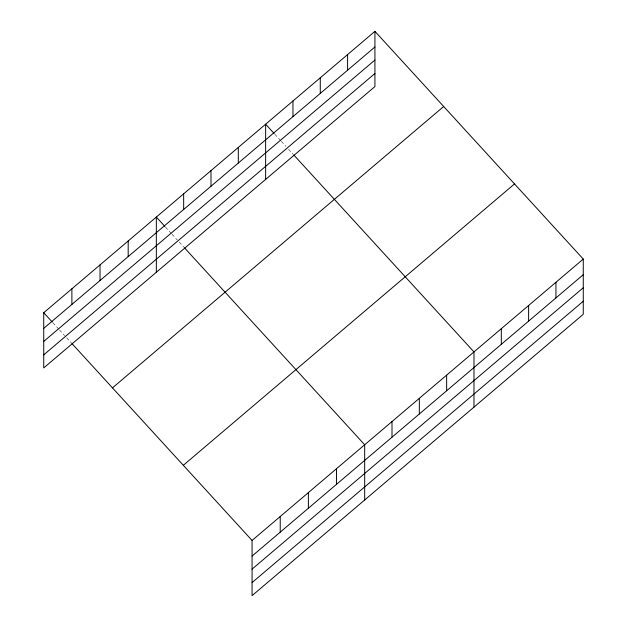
<?xml version="1.0" encoding="UTF-8"?>
<svg xmlns="http://www.w3.org/2000/svg" width="627" height="627" viewBox="0 0 627 627"><rect width="100%" height="100%" fill="white"/><g stroke="black" fill="none" stroke-linecap="round" stroke-linejoin="round"><path stroke-width="0.47" stroke-dasharray="3.13 2.35" d="M274.798 134.225L280.692 140.66M281.351 141.381L285.928 146.389M288.553 149.25L293.13 154.266M165.504 227.076L171.398 233.518M172.049 234.232L177.292 239.961M179.251 242.1L183.836 247.116M52.895 322.74L58.789 329.183M59.447 329.896L64.683 335.625M66.65 337.773L71.235 342.781"/><path stroke-width="0.94" d="M43.733 328.344L43.733 367.931L374.93 86.557L374.93 31.35L43.733 312.724L43.733 328.344L374.93 46.978M43.733 341.409L374.93 60.035M43.733 354.866L374.93 73.492M112.484 387.87L443.681 106.496M183.319 465.297L514.516 183.923M583.267 259.069L583.267 314.276L252.07 595.65L252.07 540.443L583.267 259.069L374.93 31.35M252.07 556.071L583.267 274.697M252.07 569.128L583.267 287.762M252.07 582.585L583.267 301.219M274.148 133.504L265.636 124.201L265.636 179.408M293.789 154.979L473.973 351.927L473.973 407.135M164.846 226.363L156.335 217.052L156.335 272.259M184.495 247.83L364.679 444.778L364.679 499.985M43.733 312.724L52.245 322.027M71.886 343.494L252.07 540.443M555.945 282.283L555.945 297.911M528.624 305.498L528.624 321.126M501.302 328.713L501.302 344.341M446.651 375.134L446.651 390.762M419.33 398.349L419.33 413.977M392 421.563L392 437.191M347.601 54.565L347.601 70.185M336.527 468.69L336.527 484.318M320.279 77.779L320.279 93.399M308.374 492.61L308.374 508.238M292.958 100.986L292.958 116.614M280.222 516.53L280.222 532.151M238.307 147.416L238.307 163.044M210.985 170.63L210.985 186.25M183.664 193.845L183.664 209.465M128.182 240.972L128.182 256.6M100.03 264.884L100.03 280.512M71.886 288.804L71.886 304.432"/></g></svg>
